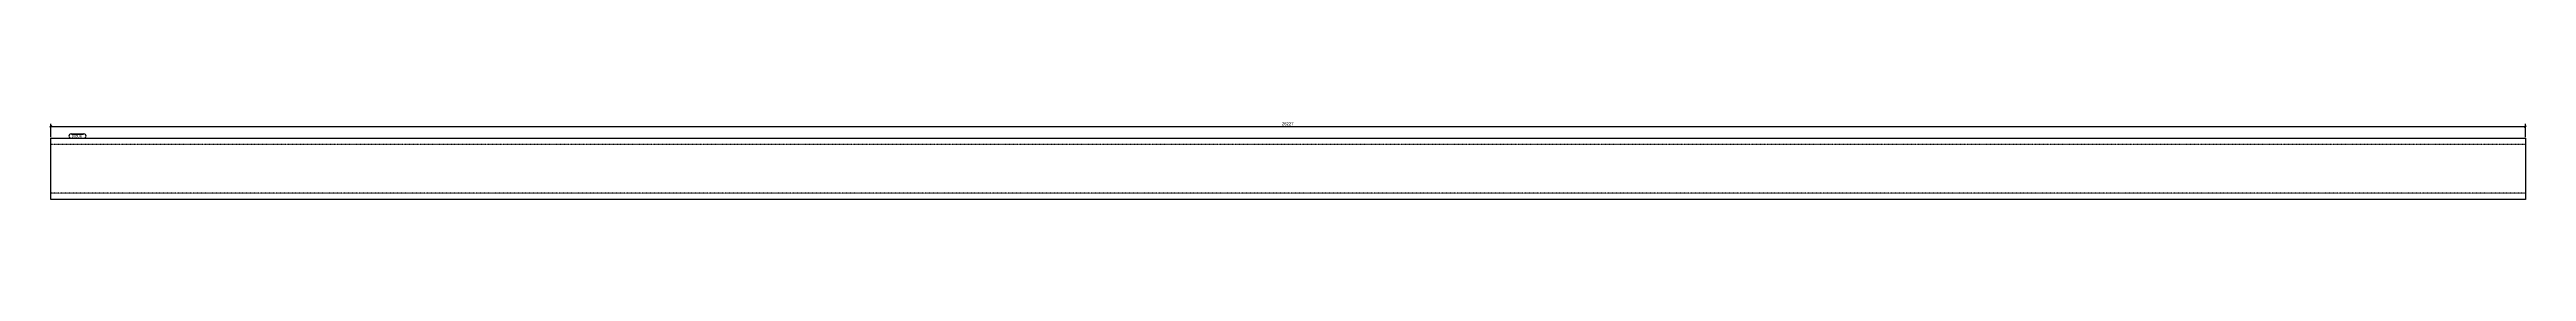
# Model space of a CAD drawing. Header units: millimetres. Extents: x 32 to 26283, y 32 to 858.
import ezdxf

# ---------------------------------------------------------------- set-up
doc = ezdxf.new("R2010")
doc.units = ezdxf.units.MM
doc.linetypes.add('DXK_LINE_DOT4', pattern=[0.9408, 0.4704, -0.4704])
doc.styles.add('Comic Sans MS', font='COMIC.TTF', dxfattribs={"height": 0.2})

msp = doc.modelspace()

# ---------------------------------------------------------------- linework, layer by layer
at = {"color": 8, "linetype": 'Continuous'}
for p, q in [((56, 813), (32, 801)), ((44, 692), (44, 835)), ((44, 807), (26271, 807)), ((26259, 801), (26283, 813)), ((26271, 692), (26271, 835))]:
    msp.add_line(p, q, dxfattribs=at)
at = {"color": 7, "linetype": 'Continuous'}
for p, q in [((44, 32), (44, 682)), ((44, 682), (26271, 682)), ((26271, 682), (26271, 32)), ((26271, 32), (44, 32))]:
    msp.add_line(p, q, dxfattribs=at)
at = {"color": 7, "linetype": 'DXK_LINE_DOT4'}
for p, q in [((44, 618), (26271, 618)), ((26271, 96), (44, 96))]:
    msp.add_line(p, q, dxfattribs=at)

# ---------------------------------------------------------------- next in the draw order: wipeouts: each hides what was drawn before it
at = {"color": 0}
for points in [[(13229, 813), (13229, 858), (13086, 858), (13086, 813)], [(391, 689), (391, 721), (266, 721), (266, 689)]]:
    msp.add_wipeout(points, dxfattribs=at)

# ---------------------------------------------------------------- next in the draw order: texts
at = {"color": 3, "style": 'Comic Sans MS'}
msp.add_text('26227', height=32.4, dxfattribs=at).set_placement((13092, 819))

# ---------------------------------------------------------------- next in the draw order: wipeouts: each hides what was drawn before it
at = {"color": 0}
msp.add_wipeout([(391, 689), (391, 721), (266, 721), (266, 689)], dxfattribs=at)

# ---------------------------------------------------------------- next in the draw order: linework, layer by layer
at = {"color": 7, "linetype": 'Continuous'}
for p, q in [((260, 727), (397, 727)), ((260, 683), (397, 683))]:
    msp.add_line(p, q, dxfattribs=at)
for centre, start, end in [((260, 705), 90, 270), ((397, 705), 270, 90)]:
    msp.add_arc(centre, 22, start, end, dxfattribs=at)

# ---------------------------------------------------------------- next in the draw order: texts
at = {"color": 3, "style": 'Comic Sans MS'}
msp.add_text('b/806', height=32.4, dxfattribs=at).set_placement((266, 689))

doc.saveas('drawing.dxf')
